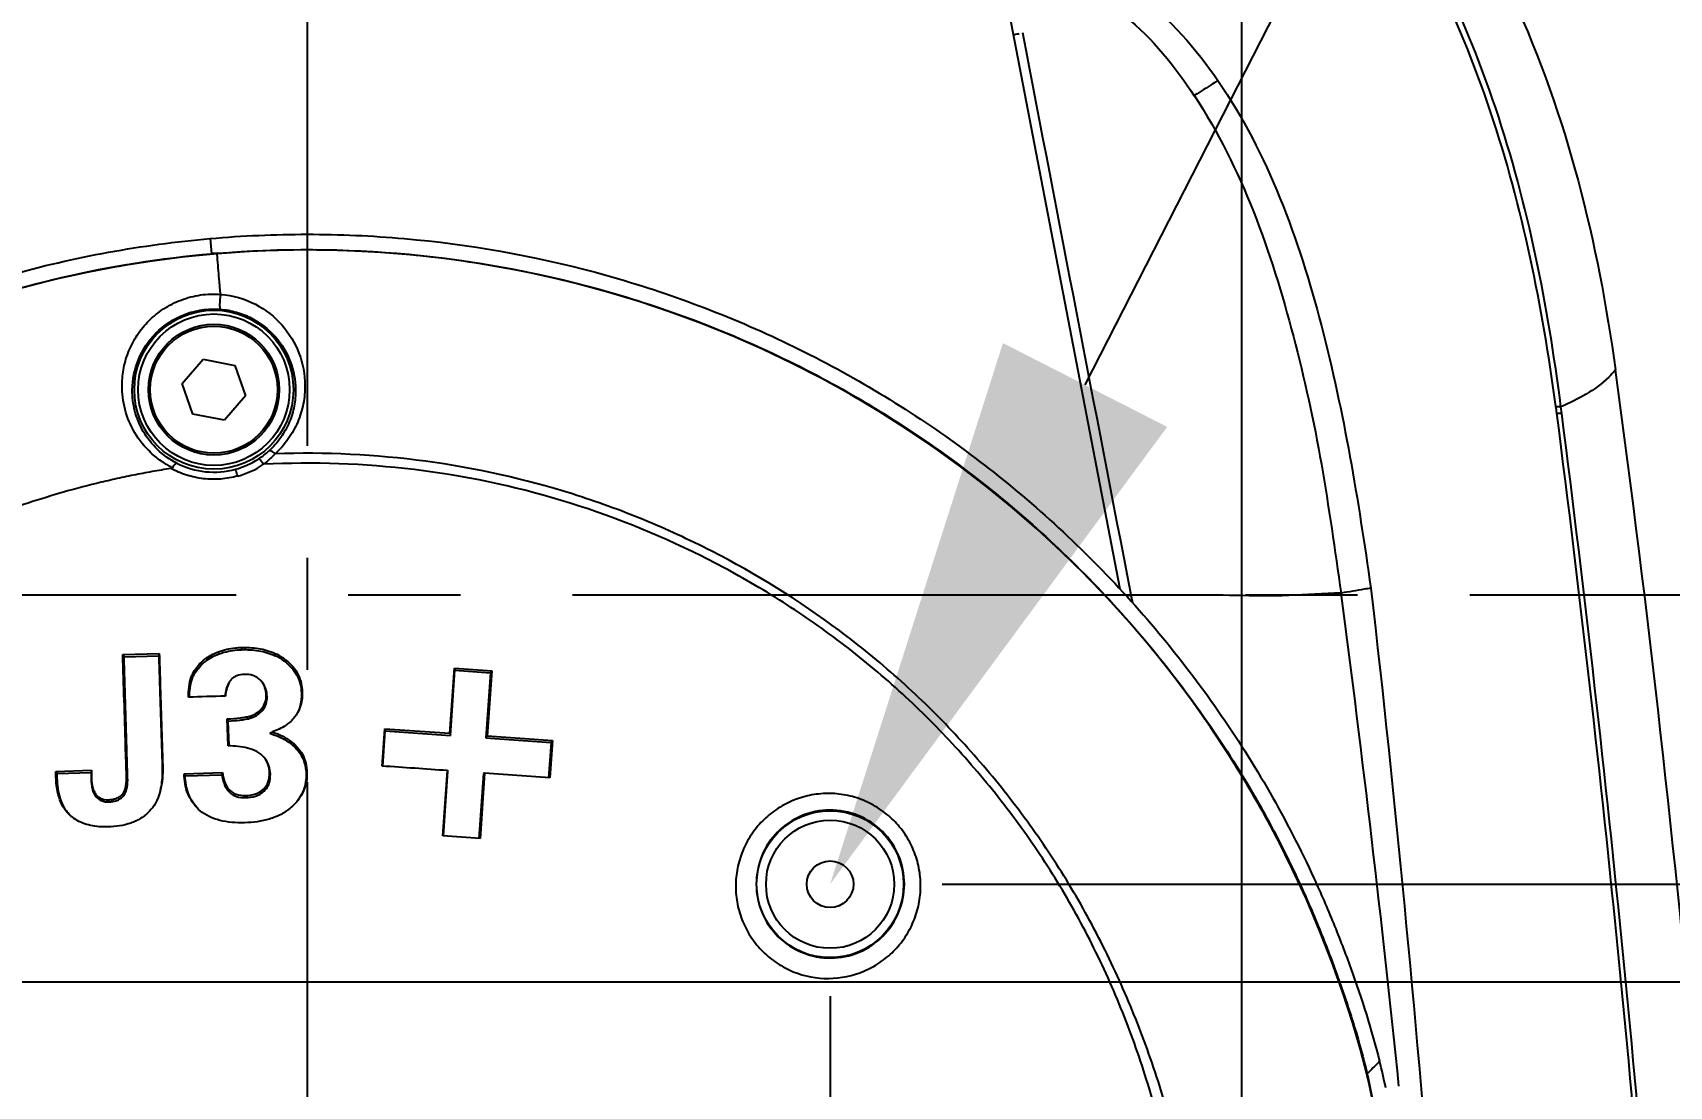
# Model space of a CAD drawing. Header units: millimetres. Extents: x 4086 to 8300, y 123 to 1549.
# Drawn here: x 6976.59 to 6998.48, y 833.67 to 847.76 of the extents above; entities that cross this region are included whole.
import ezdxf
from ezdxf import colors
from ezdxf.entities.mleader import LeaderData, LeaderLine
from ezdxf.math import Vec2, Vec3

# ---------------------------------------------------------------- set-up
doc = ezdxf.new("R2010")
doc.units = ezdxf.units.MM
doc.linetypes.add('CENTER', pattern=[0.6, 0.375, -0.075, 0.075, -0.075])
for name, color, linetype in [('中心线', 7, 'Continuous'), ('外形图', 7, 'Continuous'), ('多重引线', 7, 'Continuous'), ('尺寸标注', 7, 'Continuous')]:
    doc.layers.add(name, color=color, linetype=linetype)
doc.styles.add('思源黑', font='SourceHanSansCN-Normal.ttf')
doc.dimstyles.new('尺寸标注_1_4比例', dxfattribs={"dimtxt": 7, "dimasz": 6, "dimexe": 2, "dimexo": 1.5, "dimgap": 1, "dimtad": 1, "dimdec": 1, "dimlfac": 4, "dimdsep": 46, "dimtxsty": '思源黑', "dimcen": 0.09, "dimadec": 0, "dimazin": 0, "dimtp": 0.01, "dimtm": 0.01, "dimtfac": 1, "dimtdec": 1, "dimtofl": 0, "dimtmove": 0, "dimatfit": 3, "dimfxl": 1, "dimtolj": 1, "dimarcsym": 0})

# ---------------------------------------------------------------- blocks, each defined once
blk = doc.blocks.new('*D962')
at = {"layer": 'Defpoints', "color": 0}
for p in [(6980.264, 879.243), (6980.264, 858.753), (6992.764, 689.237)]:
    blk.add_point(p, dxfattribs=at)
at = {"layer": '尺寸标注', "color": 0, "lineweight": -2}
for p, q in [((6980.264, 860.253), (6980.264, 881.243)), ((6992.764, 690.737), (6992.764, 881.243)), ((6974.264, 879.243), (6968.264, 879.243)), ((6998.764, 879.243), (7004.764, 879.243))]:
    blk.add_line(p, q, dxfattribs=at)
at = {"layer": '尺寸标注', "color": 0}
for points in [[(6974.264, 878.243), (6974.264, 880.243), (6980.264, 879.243)], [(6998.764, 880.243), (6998.764, 878.243), (6992.764, 879.243)]]:
    blk.add_solid(points, dxfattribs=at)
at = {"layer": '尺寸标注', "color": 0, "insert": (6986.59, 883.867), "char_height": 7, "attachment_point": 5, "style": '思源黑'}
blk.add_mtext('\\A1;50', dxfattribs=at)
blk = doc.blocks.new('*D968')
at = {"layer": 'Defpoints', "color": 0}
for p in [(6987.256, 836.37), (6972.313, 835.062), (6987.256, 804.21)]:
    blk.add_point(p, dxfattribs=at)
at = {"layer": '尺寸标注', "color": 0, "lineweight": -2}
for p, q in [((6987.256, 834.87), (6987.256, 802.21)), ((6972.313, 833.562), (6972.313, 802.21)), ((6972.313, 804.21), (6944.529, 804.21)), ((6978.313, 804.21), (6981.256, 804.21))]:
    blk.add_line(p, q, dxfattribs=at)
at = {"layer": '尺寸标注', "color": 0}
for points in [[(6978.313, 805.21), (6978.313, 803.21), (6972.313, 804.21)], [(6981.256, 803.21), (6981.256, 805.21), (6987.256, 804.21)]]:
    blk.add_solid(points, dxfattribs=at)
at = {"layer": '尺寸标注', "color": 0, "insert": (6954.341, 808.834), "char_height": 7, "attachment_point": 5, "style": '思源黑'}
blk.add_mtext('\\A1;59.8', dxfattribs=at)
blk = doc.blocks.new('*D969')
at = {"layer": 'Defpoints', "color": 0}
for p in [(6987.256, 836.37), (6980.264, 830.237), (6987.256, 815.92)]:
    blk.add_point(p, dxfattribs=at)
at = {"layer": '尺寸标注', "color": 0, "lineweight": -2}
for p, q in [((6987.256, 834.87), (6987.256, 813.92)), ((6980.264, 828.737), (6980.264, 813.92)), ((6974.264, 815.92), (6948.997, 815.92)), ((6993.256, 815.92), (6999.256, 815.92))]:
    blk.add_line(p, q, dxfattribs=at)
at = {"layer": '尺寸标注', "color": 0}
for points in [[(6974.264, 814.92), (6974.264, 816.92), (6980.264, 815.92)], [(6993.256, 816.92), (6993.256, 814.92), (6987.256, 815.92)]]:
    blk.add_solid(points, dxfattribs=at)
at = {"layer": '尺寸标注', "color": 0, "insert": (6954.836, 820.544), "char_height": 7, "attachment_point": 5, "style": '思源黑'}
blk.add_mtext('\\A1;28', dxfattribs=at)
blk = doc.blocks.new('*D970')
at = {"layer": 'Defpoints', "color": 0}
for p in [(6987.256, 836.37), (7030.851, 836.37), (6980.264, 830.237)]:
    blk.add_point(p, dxfattribs=at)
at = {"layer": '尺寸标注', "color": 0, "lineweight": -2}
for p, q in [((7030.851, 842.37), (7030.851, 848.37)), ((6988.756, 836.37), (7032.851, 836.37)), ((6981.764, 830.237), (7032.851, 830.237)), ((7030.851, 824.237), (7030.851, 797.274))]:
    blk.add_line(p, q, dxfattribs=at)
at = {"layer": '尺寸标注', "color": 0}
for points in [[(7029.851, 842.37), (7031.851, 842.37), (7030.851, 836.37)], [(7031.851, 824.237), (7029.851, 824.237), (7030.851, 830.237)]]:
    blk.add_solid(points, dxfattribs=at)
at = {"layer": '尺寸标注', "color": 0, "insert": (7026.227, 806.991), "char_height": 7, "attachment_point": 5, "rotation": 90, "style": '思源黑'}
blk.add_mtext('\\A1;24.5', dxfattribs=at)
blk = doc.blocks.new('*D973')
at = {"layer": 'Defpoints', "color": 0}
for p in [(6978.764, 855.112), (7014.387, 632.737), (7073.522, 632.737)]:
    blk.add_point(p, dxfattribs=at)
at = {"layer": '尺寸标注', "color": 0, "lineweight": -2}
for p, q in [((6980.264, 855.112), (7075.522, 855.112)), ((7073.522, 849.112), (7073.522, 638.737)), ((7015.887, 632.737), (7075.522, 632.737))]:
    blk.add_line(p, q, dxfattribs=at)
at = {"layer": '尺寸标注', "color": 0}
for points in [[(7074.522, 849.112), (7072.522, 849.112), (7073.522, 855.112)], [(7072.522, 638.737), (7074.522, 638.737), (7073.522, 632.737)]]:
    blk.add_solid(points, dxfattribs=at)
at = {"layer": '尺寸标注', "color": 0, "insert": (7068.898, 743.924), "char_height": 7, "attachment_point": 5, "rotation": 90, "style": '思源黑'}
blk.add_mtext('\\A1;889.5', dxfattribs=at)
blk = doc.blocks.new('*D991')
at = {"layer": 'Defpoints', "color": 0}
for p in [(6972.313, 835.062), (6980.264, 830.237), (7012.906, 830.237)]:
    blk.add_point(p, dxfattribs=at)
at = {"layer": '尺寸标注', "color": 0, "lineweight": -2}
for p, q in [((7012.906, 841.062), (7012.906, 847.062)), ((6973.813, 835.062), (7014.906, 835.062)), ((6981.764, 830.237), (7014.906, 830.237)), ((7012.906, 824.237), (7012.906, 799.301))]:
    blk.add_line(p, q, dxfattribs=at)
at = {"layer": '尺寸标注', "color": 0}
for points in [[(7011.906, 841.062), (7013.906, 841.062), (7012.906, 835.062)], [(7013.906, 824.237), (7011.906, 824.237), (7012.906, 830.237)]]:
    blk.add_solid(points, dxfattribs=at)
at = {"layer": '尺寸标注', "color": 0, "insert": (7008.277, 808.769), "char_height": 7, "attachment_point": 5, "rotation": 90, "style": '思源黑'}
blk.add_mtext('\\A1;19.3', dxfattribs=at)

msp = doc.modelspace()

# ---------------------------------------------------------------- linework, layer by layer
at = {"layer": '中心线', "linetype": 'CENTER', "ltscale": 20}
for p, q in [((6980.264, 830.2368), (6980.264, 858.7535)), ((7003.311, 840.2368), (6847.114, 840.2368))]:
    msp.add_line(p, q, dxfattribs=at)
at = {"layer": '外形图'}
for p, q in [((6988.5176, 853.9206), (6991.1288, 840.3228)), ((6978.9654, 845.0093), (6978.9833, 844.8057)), ((6979.0575, 844.8066), (6979.0575, 844.8067)), ((6978.5917, 843.0675), (6978.8727, 843.393)), ((6978.8727, 843.393), (6979.2951, 843.3123)), ((6979.2951, 843.3123), (6979.4364, 842.9062)), ((6978.733, 842.6614), (6978.5917, 843.0675)), ((6979.4364, 842.9062), (6979.1554, 842.5807)), ((6997.0414, 842.6697), (6997.0302, 842.7574)), ((6979.1554, 842.5807), (6978.733, 842.6614)), ((6991.2836, 840.2376), (6991.2788, 840.2627)), ((6991.3039, 840.1322), (6991.2836, 840.2376)), ((6977.7952, 839.4419), (6978.2839, 839.4569)), ((6977.7961, 839.442), (6977.812, 839.4124)), ((6977.8111, 839.4124), (6978.2769, 839.4267)), ((6978.2839, 839.4569), (6978.277, 839.4268)), ((6979.0719, 839.4789), (6979.0778, 839.4498)), ((6979.3818, 839.5377), (6979.3836, 839.5079)), ((6978.8395, 839.3329), (6978.8498, 839.3065)), ((6979.9599, 839.3825), (6979.9536, 839.355)), ((6982.1718, 838.3888), (6982.2328, 839.2617)), ((6982.1774, 838.3595), (6982.2387, 839.232)), ((6982.2328, 839.2617), (6982.7316, 839.2268)), ((6982.2328, 839.2617), (6982.2387, 839.232)), ((6982.2387, 839.232), (6982.7148, 839.1988)), ((6982.7148, 839.1988), (6982.6535, 838.3264)), ((6982.7316, 839.2268), (6982.6706, 838.3539)), ((6982.7316, 839.2268), (6982.7148, 839.1988)), ((6978.71, 839.138), (6978.723, 839.1156)), ((6979.1612, 838.8878), (6979.1611, 838.8867)), ((6979.7134, 838.8973), (6979.725, 838.8791)), ((6980.1964, 838.9435), (6980.1852, 838.9246)), ((6979.2044, 838.2202), (6979.1933, 838.582)), ((6979.1933, 838.582), (6979.2062, 838.5534)), ((6979.2165, 838.22), (6979.2062, 838.5534)), ((6979.5089, 838.6239), (6979.5135, 838.5953)), ((6979.6576, 838.7248), (6979.6669, 838.6996)), ((6980.0218, 838.5332), (6980.0222, 838.5313)), ((6981.264, 837.9511), (6981.299, 838.4499)), ((6981.2734, 837.9501), (6981.3063, 838.4203)), ((6981.2989, 838.4499), (6982.1718, 838.3888)), ((6981.299, 838.4499), (6981.3063, 838.4203)), ((6981.3063, 838.4203), (6982.1774, 838.3595)), ((6982.1718, 838.3888), (6982.1774, 838.3595)), ((6982.6706, 838.3539), (6982.6535, 838.3264)), ((6982.6535, 838.3264), (6983.5247, 838.2658)), ((6982.6706, 838.3539), (6983.5434, 838.2929)), ((6983.5247, 838.2658), (6983.4916, 837.7953)), ((6983.5434, 838.2929), (6983.5085, 837.7941)), ((6983.5434, 838.2929), (6983.5247, 838.2658)), ((6976.8995, 837.8797), (6977.3772, 837.8944)), ((6977.3772, 837.8944), (6977.3719, 837.8656)), ((6977.3772, 837.8944), (6977.3765, 837.8144)), ((6978.3297, 837.955), (6978.3224, 837.9368)), ((6982.0759, 837.0172), (6982.1369, 837.89)), ((6982.0832, 837.0166), (6982.144, 837.8827)), ((6982.1369, 837.8901), (6982.144, 837.8827)), ((6976.9017, 837.8093), (6976.8995, 837.8797)), ((6976.8995, 837.8797), (6976.9175, 837.8517)), ((6976.9017, 837.8093), (6976.9193, 837.7922)), ((6976.9175, 837.8517), (6977.3719, 837.8656)), ((6976.9193, 837.7922), (6976.9175, 837.8517)), ((6977.3719, 837.8656), (6977.3713, 837.7969)), ((6977.3765, 837.8144), (6977.3713, 837.7969)), ((6977.845, 837.8116), (6977.8606, 837.7943)), ((6978.6155, 837.8478), (6979.1291, 837.8636)), ((6978.6298, 837.8196), (6979.1214, 837.8347)), ((6979.7578, 837.861), (6979.7692, 837.8435)), ((6980.2593, 837.867), (6980.2477, 837.8489)), ((6982.62, 837.8496), (6982.5591, 836.9834)), ((6982.6357, 837.8552), (6982.5746, 836.9823)), ((6982.6357, 837.8552), (6982.62, 837.8496)), ((6983.5085, 837.7941), (6982.6357, 837.8552)), ((6977.5978, 837.4999), (6977.6034, 837.4718)), ((6977.7925, 837.5768), (6977.8059, 837.5527)), ((6979.4364, 837.5564), (6979.4379, 837.5281)), ((6979.6768, 837.6406), (6979.685, 837.6152)), ((6977.1013, 837.2824), (6977.1147, 837.2738)), ((6978.8313, 837.3528), (6978.8102, 837.3714)), ((6982.5746, 836.9823), (6982.0759, 837.0171))]:
    msp.add_line(p, q, dxfattribs=at)
for points in [[(6979.0575, 844.8067), (6978.6258, 844.7645), (6978.188, 844.7084), (6977.7511, 844.6388), (6977.3157, 844.5559), (6976.8827, 844.4598), (6976.4527, 844.3506)], [(6994.4346, 833.8331), (6994.3506, 834.1571), (6994.243, 834.5246), (6994.1142, 834.9192), (6993.9668, 835.3313), (6993.8033, 835.7514), (6993.6258, 836.1696), (6993.438, 836.5766), (6993.2422, 836.9687), (6993.0369, 837.3506), (6992.8195, 837.7275), (6992.5886, 838.1013), (6992.3452, 838.47), (6992.0904, 838.8316), (6991.8251, 839.1851), (6991.5494, 839.5304), (6991.2634, 839.8672), (6990.9674, 840.1953), (6990.6619, 840.514), (6990.3475, 840.8229), (6990.0244, 841.1216), (6989.6928, 841.4102), (6989.3529, 841.6884), (6989.0047, 841.9563), (6988.6484, 842.2136), (6988.284, 842.4603), (6987.9117, 842.6962), (6987.5318, 842.9213), (6987.1445, 843.1352), (6986.7503, 843.3378), (6986.3501, 843.5284), (6985.9447, 843.7067), (6985.5346, 843.8726), (6985.1206, 844.0257), (6984.7037, 844.1657), (6984.2839, 844.2928), (6983.8605, 844.4071), (6983.4332, 844.5087), (6983.0026, 844.5975), (6982.5688, 844.6734), (6982.1323, 844.7363), (6981.6937, 844.7862), (6981.2537, 844.8228), (6980.8132, 844.8461), (6980.3726, 844.856), (6979.9321, 844.8527), (6979.4918, 844.8361), (6979.0575, 844.8067)], [(6994.5112, 833.4801), (6994.4879, 833.5965), (6994.4615, 833.7181), (6994.4346, 833.8331)]]:
    msp.add_lwpolyline(points, dxfattribs=at)
for centre, radius in [((6979.014, 842.9868), 1.0634), ((6979.014, 842.9868), 1.0134), ((6979.014, 842.9868), 0.875), ((6979.014, 842.9868), 0.85), ((6987.2561, 836.3696), 0.9825), ((6987.2561, 836.3696), 0.8575), ((6987.2561, 836.3696), 0.3125)]:
    msp.add_circle(centre, radius, dxfattribs=at)
for centre, radius, start, end in [((7007.8176, 822.5753), 28.9645, 122.05963, 122.80016), ((6980.263, 830.2563), 14.6001, 94.73633, 106.64116), ((6980.2637, 830.2202), 14.6416, 94.72724, 95.01691), ((6789.329, 814.8468), 210.3575, 2.435308, 7.760472), ((6965.5819, 838.6135), 31.6547, 7.3673, 7.53081), ((6750.3884, 810.9408), 248.6204, 3.947142, 7.332745), ((6748.9366, 810.8618), 250.1354, 3.944738, 7.305672), ((6979.0148, 842.9805), 1.0965, 285.19374, 303.082), ((6979.0256, 842.9646), 1.0772, 303.06721, 312.31312), ((6979.0146, 842.9809), 1.0969, 243.04212, 285.19829), ((6979.0125, 842.9983), 1.2104, 285.32775, 303.45137), ((6991.9326, 836.7598), 3.537, 100.56962, 101.61365), ((6761.5552, 809.7128), 234.5351, 5.861869, 7.484615), ((6979.5235, 838.786), 0.7392, 53.80924, 65.36402), ((6979.5254, 838.7708), 0.7243, 53.75869, 64.71153), ((6979.4646, 838.9314), 0.2416, 37.879, 46.31866), ((6979.2481, 839.366), 1.1038, 297.77182, 299.75371), ((6987.1509, 842.1537), 9.5601, 206.76964, 206.95926), ((6986.2497, 835.942), 7.3753, 164.89784, 165.13023), ((6977.4732, 837.7298), 0.5818, 230.26208, 237.6357), ((6977.4797, 837.7124), 0.5706, 230.23672, 236.15392), ((6983.9119, 831.2782), 10.8283, 13.64711, 15.49145), ((6986.39, 831.8953), 8.4805, 11.92177, 14.36904), ((6987.1569, 832.0689), 7.4883, 10.86195, 13.6259), ((6987.3148, 832.1105), 7.3304, 10.78934, 13.60003)]:
    msp.add_arc(centre, radius, start, end, dxfattribs=at)
for points, knots in [([(6993.8764, 851.7933), (6994.9401, 850.7978), (6996.7624, 848.0825), (6997.528, 844.9533), (6997.7599, 843.2518)], [0, 0, 0, 0, 0.4589975, 1, 1, 1, 1]), ([(6997.0302, 842.7574), (6996.8573, 844.1099), (6996.33, 846.7986), (6995.118, 849.2938), (6994.3245, 850.3981)], [0, 0, 0, 0, 0.5006842, 1, 1, 1, 1]), ([(6996.9634, 842.7622), (6996.7841, 844.0969), (6996.2535, 846.7478), (6995.0695, 849.2174), (6994.2877, 850.3087)], [0, 0, 0, 0, 0.5007847, 1, 1, 1, 1]), ([(6989.9582, 848.8777), (6990.4673, 848.7902), (6991.4552, 848.3476), (6992.1503, 847.5513), (6992.4432, 847.1227)], [0, 0, 0, 0, 0.4987823, 1, 1, 1, 1]), ([(6989.9463, 848.6081), (6990.4027, 848.5074), (6991.2721, 848.0548), (6991.869, 847.3128), (6992.1267, 846.9199)], [0, 0, 0, 0, 0.4986881, 1, 1, 1, 1]), ([(6989.7061, 847.7314), (6989.7051, 847.7369), (6989.7464, 847.7439), (6989.7644, 847.7483), (6989.7866, 847.7505)], [0, 0, 0, 0, 0.1997888, 1, 1, 1, 1]), ([(6992.4432, 847.1227), (6993.1123, 846.1427), (6993.9394, 843.8501), (6994.3201, 841.5103), (6994.4874, 840.331)], [0, 0, 0, 0, 0.4990641, 1, 1, 1, 1]), ([(6992.128, 846.9206), (6992.7644, 845.9496), (6993.3532, 844.2648), (6993.8492, 841.9967), (6994.0052, 840.8399), (6994.0908, 840.2633)], [0, 0, 0, 0, 0.499012, 0.7494695, 1, 1, 1, 1]), ([(6965.4416, 830.2367), (6965.4422, 830.6946), (6965.4866, 831.6108), (6965.6755, 832.9733), (6965.9901, 834.3128), (6966.5735, 836.0503), (6967.6021, 838.1096), (6969.2693, 840.3093), (6971.314, 842.1632), (6973.2745, 843.3695), (6974.9538, 844.104), (6976.2599, 844.5363), (6977.6001, 844.8463), (6978.5093, 844.9692), (6978.9654, 845.0093)], [0, 0, 0, 0, 0.0625336, 0.1250669, 0.1876001, 0.2501337, 0.3750665, 0.4999992, 0.6249318, 0.749865, 0.8123986, 0.8749325, 0.9374664, 1, 1, 1, 1]), ([(6978.9654, 845.0093), (6979.3967, 845.0473), (6980.2631, 845.0853), (6981.9941, 845.009), (6984.136, 844.6304), (6986.5859, 843.7365), (6988.4667, 842.6436), (6989.8376, 841.5839), (6990.7933, 840.7019), (6991.6686, 839.7402), (6992.4577, 838.7065), (6993.1531, 837.6076), (6993.6479, 836.6433), (6993.9919, 835.8483), (6994.303, 835.0401), (6994.4979, 834.4193), (6994.6052, 833.9999)], [0, 0, 0, 0, 0.0625229, 0.1250458, 0.2499731, 0.3748978, 0.4998218, 0.5623433, 0.6248644, 0.6873875, 0.7499097, 0.8124299, 0.8749497, 0.9062165, 0.937485, 1, 1, 1, 1]), ([(6970.7247, 786.9907), (6970.7204, 787.3362), (6970.7078, 788.027), (6970.6804, 789.0628), (6970.6508, 790.0981), (6970.614, 791.4777), (6970.5757, 793.2009), (6970.5299, 795.2672), (6970.474, 797.3308), (6970.3998, 799.3914), (6970.2981, 801.4481), (6970.1589, 803.4997), (6969.9753, 805.5449), (6969.746, 807.5823), (6969.4755, 809.6117), (6969.1713, 811.6331), (6968.8415, 813.6473), (6968.4928, 815.6553), (6968.1284, 817.6575), (6967.8092, 819.3214), (6967.5401, 820.6485), (6967.3302, 821.6412), (6967.1116, 822.6316), (6966.8833, 823.6192), (6966.6416, 824.603), (6966.3866, 825.5829), (6966.1315, 826.5626), (6965.9017, 827.5485), (6965.7301, 828.5461), (6965.6409, 829.5546), (6965.6315, 830.5677), (6965.6913, 831.5806), (6965.8187, 832.5887), (6966.0814, 833.9191), (6966.5847, 835.5433), (6967.4525, 837.3881), (6968.5668, 839.0945), (6969.9077, 840.6293), (6971.4486, 841.9644), (6973.1602, 843.0744), (6975.0109, 843.9358), (6976.9629, 844.5326), (6978.308, 844.7464), (6978.9833, 844.8057)], [0, 0, 0, 0, 0.0158615, 0.0317179, 0.0475682, 0.0634108, 0.0950714, 0.126698, 0.1582894, 0.1898431, 0.2213544, 0.2528194, 0.2842375, 0.3156106, 0.3469383, 0.3782186, 0.4094505, 0.4406351, 0.4717761, 0.5028771, 0.5184124, 0.5339386, 0.5494581, 0.5649709, 0.5804716, 0.5959619, 0.6114553, 0.6269485, 0.64242, 0.6578837, 0.6733732, 0.6888912, 0.7044288, 0.7199836, 0.7511061, 0.7822114, 0.8132816, 0.8443653, 0.875471, 0.9065788, 0.9377154, 0.9688772, 1, 1, 1, 1]), ([(6979.0571, 844.8119), (6979.9089, 844.8824), (6981.6318, 844.8729), (6984.1729, 844.4079), (6986.5949, 843.5068), (6988.4479, 842.4117), (6989.7924, 841.3539), (6990.7277, 840.476), (6991.5848, 839.5203), (6992.3577, 838.4943), (6992.9245, 837.5857), (6993.3257, 836.8305), (6993.6001, 836.2514), (6993.849, 835.6611), (6994.0748, 835.0616), (6994.2764, 834.4535), (6994.3895, 834.0416), (6994.4397, 833.8342)], [0, 0, 0, 0, 0.1249035, 0.25023, 0.3756315, 0.5005804, 0.5629601, 0.625339, 0.687789, 0.7503114, 0.812816, 0.844036, 0.8752308, 0.9064199, 0.9376211, 0.9688207, 1, 1, 1, 1]), ([(6985.5053, 843.8837), (6984.9939, 844.0804), (6983.9481, 844.4166), (6982.3344, 844.7396), (6980.6967, 844.8806), (6979.6017, 844.8516), (6979.0575, 844.8066)], [0, 0, 0, 0, 0.2503479, 0.5007011, 0.7504774, 1, 1, 1, 1]), ([(6979.1052, 844.2618), (6979.1012, 844.2901), (6979.0961, 844.3324), (6979.0921, 844.3885), (6979.0856, 844.4654), (6979.0764, 844.5781), (6979.066, 844.7037), (6979.0597, 844.78), (6979.0575, 844.8066)], [0, 0, 0, 0, 0.1566921, 0.2333954, 0.3084805, 0.5802583, 0.853693, 1, 1, 1, 1]), ([(6977.7858, 843.0491), (6977.7865, 843.1271), (6977.8027, 843.2837), (6977.8714, 843.5109), (6977.9841, 843.7241), (6978.1405, 843.9159), (6978.339, 844.0768), (6978.5741, 844.196), (6978.8343, 844.264), (6979.0155, 844.2693), (6979.1051, 844.2622)], [0, 0, 0, 0, 0.1165626, 0.2336649, 0.3526377, 0.4747516, 0.6010761, 0.7317931, 0.8655921, 1, 1, 1, 1]), ([(6979.1025, 844.2622), (6979.099, 844.2414), (6979.0954, 844.2092), (6979.0923, 844.1661), (6979.0911, 844.1345), (6979.091, 844.1069), (6979.0922, 844.0853), (6979.0941, 844.0715), (6979.0964, 844.0649), (6979.098, 844.063), (6979.0988, 844.0628)], [0, 0, 0, 0, 0.31384, 0.4828029, 0.6433719, 0.7838211, 0.8940333, 0.9665345, 0.9876525, 1, 1, 1, 1]), ([(6979.1052, 844.2618), (6979.2659, 844.2491), (6979.5764, 844.1607), (6979.9446, 843.8707), (6980.1764, 843.4841), (6980.231, 843.1919), (6980.2324, 843.0473)], [0, 0, 0, 0, 0.2673794, 0.5188898, 0.7601093, 1, 1, 1, 1]), ([(6977.9229, 842.9868), (6977.9244, 843.1233), (6977.9808, 843.4033), (6978.1815, 843.7054), (6978.4109, 843.8934), (6978.6206, 844.0016), (6978.8546, 844.0633), (6979.0179, 844.069), (6979.0988, 844.0628)], [0, 0, 0, 0, 0.2300844, 0.4686072, 0.595222, 0.7272193, 0.8631955, 1, 1, 1, 1]), ([(6979.0988, 844.0628), (6979.173, 844.0571), (6979.318, 844.031), (6979.5806, 843.9264), (6979.8515, 843.7144), (6980.0573, 843.3725), (6980.1062, 843.1145), (6980.1075, 842.9868)], [0, 0, 0, 0, 0.1383479, 0.2719329, 0.5232255, 0.7624038, 1, 1, 1, 1]), ([(6994.3468, 834.1704), (6994.2712, 834.4434), (6994.0996, 834.9839), (6993.8001, 835.7797), (6993.4563, 836.5576), (6993.0667, 837.3136), (6992.6334, 838.0458), (6991.9997, 838.9868), (6991.1067, 840.0921), (6989.8888, 841.2856), (6988.091, 842.6764), (6986.565, 843.4762), (6985.5053, 843.8837)], [0, 0, 0, 0, 0.0624428, 0.1249054, 0.1873501, 0.2497976, 0.3122651, 0.3747639, 0.4997684, 0.6247217, 0.749727, 1, 1, 1, 1]), ([(6997.7599, 843.2518), (6997.7321, 843.2177), (6997.5302, 843.0013), (6997.2613, 842.8557), (6997.0302, 842.7574)], [0, 0, 0, 0, 0.1491579, 1, 1, 1, 1]), ([(6978.4668, 841.9364), (6978.4532, 841.9432), (6978.4267, 841.9579), (6978.3874, 841.9805), (6978.3487, 842.0039), (6978.2744, 842.0538), (6978.1262, 842.1732), (6977.9442, 842.4007), (6977.8128, 842.7159), (6977.7849, 842.9393), (6977.7858, 843.0491)], [0, 0, 0, 0, 0.0331804, 0.066265, 0.0992356, 0.1320594, 0.2618373, 0.5143854, 0.7597685, 1, 1, 1, 1]), ([(6978.5173, 842.0032), (6978.4231, 842.0514), (6978.251, 842.1739), (6978.0596, 842.4178), (6977.9456, 842.6951), (6977.9218, 842.8908), (6977.9229, 842.9868)], [0, 0, 0, 0, 0.2633425, 0.5164883, 0.7612287, 1, 1, 1, 1]), ([(6980.1075, 842.9868), (6980.1083, 842.9132), (6980.0947, 842.7636), (6980.0282, 842.5455), (6979.9147, 842.3407), (6979.8097, 842.2217), (6979.7507, 842.168)], [0, 0, 0, 0, 0.2405726, 0.4866554, 0.7394644, 1, 1, 1, 1]), ([(6980.2324, 843.0473), (6980.2332, 842.9642), (6980.2178, 842.7957), (6980.1429, 842.5505), (6980.0156, 842.3213), (6979.8982, 842.1886), (6979.8324, 842.1289)], [0, 0, 0, 0, 0.2420816, 0.488825, 0.7412114, 1, 1, 1, 1]), ([(6996.9634, 842.7622), (6996.9776, 842.7622), (6996.9998, 842.7617), (6997.0225, 842.76), (6997.0302, 842.7574)], [0, 0, 0, 0, 0.6349671, 1, 1, 1, 1]), ([(6996.9755, 842.6726), (6996.9895, 842.6729), (6997.0114, 842.6729), (6997.0337, 842.6719), (6997.0414, 842.6697)], [0, 0, 0, 0, 0.636231, 1, 1, 1, 1]), ([(6979.6797, 841.9884), (6979.6724, 841.9989), (6979.6587, 842.0178), (6979.6397, 842.0413), (6979.6259, 842.0555), (6979.6178, 842.0614), (6979.6143, 842.0623), (6979.6133, 842.0618)], [0, 0, 0, 0, 0.3831363, 0.6957469, 0.905397, 0.9660399, 1, 1, 1, 1]), ([(6979.8324, 842.1289), (6979.8209, 842.1163), (6979.773, 842.0664), (6979.721, 842.0203), (6979.6797, 841.9884)], [0, 0, 0, 0, 0.2457217, 1, 1, 1, 1]), ([(6979.8324, 842.1289), (6979.824, 842.1364), (6979.8081, 842.1495), (6979.7848, 842.1639), (6979.7662, 842.1716), (6979.754, 842.1706), (6979.7507, 842.168)], [0, 0, 0, 0, 0.3590795, 0.6534919, 0.865036, 1, 1, 1, 1]), ([(6991.7993, 833.194), (6991.7584, 833.357), (6991.6653, 833.68), (6991.4479, 834.3159), (6991.1974, 834.9402), (6990.9078, 835.5467), (6990.594, 836.141), (6990.1553, 836.8585), (6989.557, 837.6708), (6988.8949, 838.432), (6988.1716, 839.1356), (6987.1307, 839.9864), (6985.9829, 840.6985), (6984.7619, 841.2607), (6983.4981, 841.7196), (6981.8513, 842.085), (6980.5032, 842.1525), (6979.8324, 842.1289)], [0, 0, 0, 0, 0.0312641, 0.0625297, 0.1250502, 0.156316, 0.1875821, 0.2501007, 0.3126208, 0.3751417, 0.4376613, 0.5001801, 0.6251081, 0.6876285, 0.7501481, 0.8750728, 1, 1, 1, 1]), ([(6978.4395, 841.9321), (6978.3558, 841.9195), (6978.1889, 841.8911), (6977.9396, 841.8437), (6977.6912, 841.7913), (6977.3616, 841.714), (6976.9529, 841.6044), (6976.3071, 841.4013), (6975.5172, 841.0952), (6974.6046, 840.6481), (6973.733, 840.1253), (6972.9097, 839.5293), (6972.1406, 838.865), (6971.4304, 838.1379), (6970.7852, 837.3527), (6970.2103, 836.5145), (6969.7096, 835.63), (6969.2879, 834.7053), (6968.9474, 833.7477), (6968.6878, 832.7651), (6968.5122, 831.7641), (6968.4535, 831.0889), (6968.4385, 830.7509)], [0, 0, 0, 0, 0.0156287, 0.031258, 0.0468865, 0.0625155, 0.0937715, 0.1250274, 0.1875246, 0.2500228, 0.3125212, 0.3750192, 0.4375177, 0.5000161, 0.5625141, 0.625012, 0.6875099, 0.7500075, 0.8125063, 0.8750051, 0.9375025, 1, 1, 1, 1]), ([(6979.3324, 841.8309), (6979.2583, 841.8106), (6979.1058, 841.7841), (6978.8743, 841.7885), (6978.6857, 841.8286), (6978.5419, 841.8811), (6978.4732, 841.9145), (6978.4395, 841.9321)], [0, 0, 0, 0, 0.2507004, 0.5013207, 0.7512198, 0.8758288, 1, 1, 1, 1]), ([(6978.5173, 842.0032), (6978.5138, 842.0046), (6978.5019, 841.9987), (6978.4876, 841.9833), (6978.4685, 841.958), (6978.456, 841.938), (6978.4495, 841.9269)], [0, 0, 0, 0, 0.1095792, 0.3206272, 0.6303799, 1, 1, 1, 1]), ([(6979.3324, 841.8309), (6979.329, 841.8431), (6979.324, 841.8605), (6979.3173, 841.8823), (6979.313, 841.8958), (6979.3093, 841.9065), (6979.3063, 841.9149), (6979.3041, 841.9193), (6979.3029, 841.9223), (6979.3022, 841.9224)], [0, 0, 0, 0, 0.3925115, 0.5632189, 0.7105614, 0.8305669, 0.9200398, 0.9767231, 1, 1, 1, 1]), ([(6991.6542, 833.1573), (6991.5754, 833.4836), (6991.4275, 833.9661), (6991.1961, 834.5965), (6991.0026, 835.0617), (6990.7873, 835.5172), (6990.5535, 835.9635), (6990.3008, 836.3994), (6989.9379, 836.9647), (6989.4371, 837.6396), (6988.7719, 838.3973), (6988.0449, 839.0961), (6987.2587, 839.7277), (6986.42, 840.2877), (6985.2435, 840.9363), (6983.6775, 841.562), (6981.6981, 841.9738), (6980.3497, 842.0221), (6979.6797, 841.9884)], [0, 0, 0, 0, 0.062514, 0.0937811, 0.1250473, 0.1563139, 0.1875806, 0.2188472, 0.2501136, 0.3126324, 0.3751525, 0.437671, 0.5001888, 0.5627074, 0.6252273, 0.750154, 0.8750762, 1, 1, 1, 1]), ([(6994.488, 840.3315), (6994.4582, 840.3263), (6994.3257, 840.3065), (6994.1947, 840.2773), (6994.0917, 840.2662)], [0, 0, 0, 0, 0.2263866, 1, 1, 1, 1]), ([(6994.4881, 840.3314), (6994.8168, 837.4982), (6995.3463, 831.8198), (6995.7388, 826.1295), (6995.8508, 823.2818)], [0, 0, 0, 0, 0.5002067, 1, 1, 1, 1]), ([(6994.0908, 840.2633), (6993.8567, 840.2626), (6993.3896, 840.2193), (6992.4531, 840.2394), (6991.7515, 840.2409), (6991.2836, 840.2376)], [0, 0, 0, 0, 0.250116, 0.5001449, 1, 1, 1, 1]), ([(6977.845, 837.8116), (6977.8408, 837.9475), (6977.8242, 838.491), (6977.808, 839.0345), (6977.7961, 839.442)], [0, 0, 0, 0, 0.2501582, 1, 1, 1, 1]), ([(6978.277, 839.4268), (6978.2808, 839.3027), (6978.2961, 838.806), (6978.3112, 838.3094), (6978.3224, 837.9368)], [0, 0, 0, 0, 0.2498515, 1, 1, 1, 1]), ([(6978.2839, 839.4569), (6978.2878, 839.3318), (6978.3031, 838.8312), (6978.3184, 838.3306), (6978.3297, 837.955)], [0, 0, 0, 0, 0.2498713, 1, 1, 1, 1]), ([(6978.8395, 839.3329), (6978.8556, 839.3492), (6978.9244, 839.4104), (6979.0073, 839.4546), (6979.0719, 839.4789)], [0, 0, 0, 0, 0.2487647, 1, 1, 1, 1]), ([(6978.8498, 839.3065), (6978.8656, 839.3225), (6978.9332, 839.3826), (6979.0145, 839.4259), (6979.0778, 839.4498)], [0, 0, 0, 0, 0.2502336, 1, 1, 1, 1]), ([(6979.0719, 839.4789), (6979.1457, 839.5066), (6979.2501, 839.53), (6979.3552, 839.5369), (6979.3818, 839.5377)], [0, 0, 0, 0, 0.7476444, 1, 1, 1, 1]), ([(6979.0778, 839.4498), (6979.1022, 839.459), (6979.2012, 839.4912), (6979.3056, 839.5055), (6979.3836, 839.5079)], [0, 0, 0, 0, 0.2503015, 1, 1, 1, 1]), ([(6979.3818, 839.5377), (6979.4584, 839.5401), (6979.6124, 839.5326), (6979.7619, 839.4899), (6979.8316, 839.4579)], [0, 0, 0, 0, 0.4997339, 1, 1, 1, 1]), ([(6979.3836, 839.5079), (6979.4606, 839.5103), (6979.6154, 839.5027), (6979.7653, 839.4586), (6979.8348, 839.4257)], [0, 0, 0, 0, 0.5006657, 1, 1, 1, 1]), ([(6979.8316, 839.4579), (6979.8314, 839.4554), (6979.8307, 839.4505), (6979.8306, 839.4443), (6979.8291, 839.4396), (6979.8291, 839.4353), (6979.8314, 839.4306), (6979.8336, 839.4274), (6979.8348, 839.4257)], [0, 0, 0, 0, 0.2194006, 0.4385917, 0.5448929, 0.6595279, 0.8096724, 1, 1, 1, 1]), ([(6977.8606, 837.7943), (6977.8564, 837.9293), (6977.8399, 838.4686), (6977.8239, 839.008), (6977.812, 839.4124)], [0, 0, 0, 0, 0.2501757, 1, 1, 1, 1]), ([(6978.71, 839.138), (6978.7162, 839.1555), (6978.7479, 839.2275), (6978.7975, 839.2905), (6978.8395, 839.3329)], [0, 0, 0, 0, 0.2380863, 1, 1, 1, 1]), ([(6978.723, 839.1156), (6978.7295, 839.1337), (6978.7607, 839.2041), (6978.8093, 839.2655), (6978.8498, 839.3065)], [0, 0, 0, 0, 0.2500759, 1, 1, 1, 1]), ([(6979.9536, 839.355), (6979.9878, 839.3299), (6980.0518, 839.2737), (6980.1268, 839.1701), (6980.173, 839.051), (6980.1839, 838.9667), (6980.1852, 838.9246)], [0, 0, 0, 0, 0.2509173, 0.5010623, 0.7506129, 1, 1, 1, 1]), ([(6979.9599, 839.3825), (6980, 839.3532), (6980.0705, 839.2897), (6980.1456, 839.1766), (6980.186, 839.0597), (6980.1952, 838.9814), (6980.1964, 838.9435)], [0, 0, 0, 0, 0.2885105, 0.5450369, 0.7800326, 1, 1, 1, 1]), ([(6978.6734, 838.8717), (6978.6733, 838.9183), (6978.6775, 839.0082), (6978.6954, 839.0972), (6978.71, 839.138)], [0, 0, 0, 0, 0.5184971, 1, 1, 1, 1]), ([(6978.6872, 838.872), (6978.6877, 838.9132), (6978.6925, 838.9954), (6978.7091, 839.0769), (6978.723, 839.1156)], [0, 0, 0, 0, 0.5000766, 1, 1, 1, 1]), ([(6979.2118, 839.059), (6979.1968, 839.0332), (6979.1754, 838.9765), (6979.1648, 838.9175), (6979.1612, 838.8878)], [0, 0, 0, 0, 0.4999484, 1, 1, 1, 1]), ([(6979.2195, 839.0723), (6979.2039, 839.0455), (6979.1815, 838.984), (6979.1715, 838.9202), (6979.1682, 838.8869)], [0, 0, 0, 0, 0.4813293, 1, 1, 1, 1]), ([(6979.4227, 839.1768), (6979.3877, 839.1758), (6979.3356, 839.1684), (6979.2747, 839.1375), (6979.2503, 839.115), (6979.24, 839.1023)], [0, 0, 0, 0, 0.5170305, 0.7578701, 1, 1, 1, 1]), ([(6979.6314, 839.1061), (6979.6179, 839.119), (6979.588, 839.1415), (6979.5187, 839.1721), (6979.4609, 839.178), (6979.4227, 839.1768)], [0, 0, 0, 0, 0.2482369, 0.4918678, 1, 1, 1, 1]), ([(6979.7134, 838.8973), (6979.7124, 838.9312), (6979.7038, 838.9961), (6979.6741, 839.0554), (6979.6552, 839.0797)], [0, 0, 0, 0, 0.5233657, 1, 1, 1, 1]), ([(6979.725, 838.8791), (6979.724, 838.9126), (6979.7153, 838.9797), (6979.685, 839.0414), (6979.6645, 839.0678)], [0, 0, 0, 0, 0.5002772, 1, 1, 1, 1]), ([(6979.6576, 838.7248), (6979.6768, 838.7483), (6979.7075, 838.8036), (6979.7144, 838.8662), (6979.7134, 838.8973)], [0, 0, 0, 0, 0.4935819, 1, 1, 1, 1]), ([(6979.6669, 838.6996), (6979.6871, 838.7244), (6979.7188, 838.7821), (6979.726, 838.8472), (6979.725, 838.8791)], [0, 0, 0, 0, 0.5003555, 1, 1, 1, 1]), ([(6980.1852, 838.9246), (6980.1868, 838.8705), (6980.178, 838.761), (6980.1329, 838.6594), (6980.1019, 838.615)], [0, 0, 0, 0, 0.5000988, 1, 1, 1, 1]), ([(6980.1964, 838.9435), (6980.1982, 838.8841), (6980.1877, 838.7668), (6980.1358, 838.6598), (6980.1021, 838.6148)], [0, 0, 0, 0, 0.5140535, 1, 1, 1, 1]), ([(6979.1933, 838.582), (6979.2529, 838.585), (6979.3374, 838.591), (6979.4426, 838.6065), (6979.4882, 838.6169), (6979.5089, 838.6239)], [0, 0, 0, 0, 0.5611979, 0.7951629, 1, 1, 1, 1]), ([(6979.2062, 838.5534), (6979.258, 838.5562), (6979.3355, 838.5618), (6979.4381, 838.576), (6979.4889, 838.587), (6979.5135, 838.5953)], [0, 0, 0, 0, 0.5001293, 0.7501807, 1, 1, 1, 1]), ([(6979.5089, 838.6239), (6979.5374, 838.6335), (6979.5928, 838.6597), (6979.6384, 838.7012), (6979.6576, 838.7248)], [0, 0, 0, 0, 0.4971559, 1, 1, 1, 1]), ([(6979.5135, 838.5953), (6979.5431, 838.6053), (6979.6003, 838.6325), (6979.6472, 838.6754), (6979.6669, 838.6996)], [0, 0, 0, 0, 0.50087, 1, 1, 1, 1]), ([(6980.1021, 838.6148), (6980.0967, 838.6076), (6980.0735, 838.5784), (6980.0469, 838.5521), (6980.0255, 838.5339)], [0, 0, 0, 0, 0.2442488, 1, 1, 1, 1]), ([(6979.7624, 838.3893), (6979.8516, 838.3609), (6979.9688, 838.3106), (6980.0668, 838.2324), (6980.0895, 838.211)], [0, 0, 0, 0, 0.7498697, 1, 1, 1, 1]), ([(6980.0255, 838.5339), (6980.009, 838.52), (6979.9387, 838.4673), (6979.8581, 838.4298), (6979.7959, 838.4077)], [0, 0, 0, 0, 0.2462234, 1, 1, 1, 1]), ([(6979.7959, 838.4077), (6979.8239, 838.398), (6979.9273, 838.3584), (6980.0253, 838.3015), (6980.0858, 838.2474)], [0, 0, 0, 0, 0.2675321, 1, 1, 1, 1]), ([(6979.6881, 838.0634), (6979.6607, 838.097), (6979.5897, 838.1515), (6979.4655, 838.1954), (6979.3357, 838.2163), (6979.2482, 838.22), (6979.2044, 838.2202)], [0, 0, 0, 0, 0.2483622, 0.4983828, 0.74908, 1, 1, 1, 1]), ([(6980.0858, 838.2474), (6980.0852, 838.2451), (6980.0841, 838.2417), (6980.0827, 838.2372), (6980.0819, 838.2337), (6980.0816, 838.2301), (6980.0775, 838.2269), (6980.0832, 838.2189), (6980.0867, 838.2144), (6980.0895, 838.211)], [0, 0, 0, 0, 0.1725823, 0.2591156, 0.3482278, 0.4363114, 0.5163054, 0.6741834, 1, 1, 1, 1]), ([(6980.0858, 838.2474), (6980.1099, 838.2259), (6980.1557, 838.1777), (6980.2108, 838.0902), (6980.2486, 837.9849), (6980.258, 837.9076), (6980.2593, 837.867)], [0, 0, 0, 0, 0.2250999, 0.461145, 0.7165176, 1, 1, 1, 1]), ([(6980.0895, 838.211), (6980.1141, 838.1877), (6980.1593, 838.1366), (6980.2094, 838.0476), (6980.2394, 837.9501), (6980.2467, 837.8826), (6980.2477, 837.8489)], [0, 0, 0, 0, 0.2505831, 0.500641, 0.7503587, 1, 1, 1, 1]), ([(6978.3227, 837.9368), (6978.325, 837.8612), (6978.3199, 837.7094), (6978.2823, 837.5604), (6978.2514, 837.4913)], [0, 0, 0, 0, 0.500045, 1, 1, 1, 1]), ([(6978.33, 837.955), (6978.3313, 837.9138), (6978.3304, 837.7567), (6978.3014, 837.5962), (6978.2516, 837.4913)], [0, 0, 0, 0, 0.2622125, 1, 1, 1, 1]), ([(6979.7578, 837.861), (6979.7567, 837.8971), (6979.7462, 837.9699), (6979.711, 838.0354), (6979.6881, 838.0634)], [0, 0, 0, 0, 0.5001145, 1, 1, 1, 1]), ([(6979.7692, 837.8435), (6979.7681, 837.8809), (6979.7571, 837.9559), (6979.7208, 838.0235), (6979.6972, 838.0524)], [0, 0, 0, 0, 0.5000985, 1, 1, 1, 1]), ([(6977.1013, 837.2824), (6977.0688, 837.3095), (6977.0096, 837.3759), (6976.9488, 837.5006), (6976.9124, 837.6479), (6976.9034, 837.7536), (6976.9017, 837.8093)], [0, 0, 0, 0, 0.219007, 0.4530294, 0.7115387, 1, 1, 1, 1]), ([(6977.1147, 837.2738), (6977.0783, 837.3042), (6977.0157, 837.3781), (6976.9584, 837.5098), (6976.9282, 837.6497), (6976.9208, 837.7447), (6976.9193, 837.7922)], [0, 0, 0, 0, 0.2496983, 0.4995061, 0.7496283, 1, 1, 1, 1]), ([(6977.3713, 837.7969), (6977.371, 837.7591), (6977.3742, 837.702), (6977.3912, 837.6282), (6977.4128, 837.5753), (6977.4457, 837.5284), (6977.4914, 837.4929), (6977.546, 837.4738), (6977.5843, 837.4712), (6977.6034, 837.4718)], [0, 0, 0, 0, 0.2496333, 0.3744676, 0.4992265, 0.6239562, 0.7488415, 0.8741812, 1, 1, 1, 1]), ([(6977.3765, 837.8144), (6977.3762, 837.7739), (6977.3798, 837.7137), (6977.3994, 837.6382), (6977.4223, 837.5883), (6977.4549, 837.5469), (6977.5112, 837.5073), (6977.5639, 837.4988), (6977.5978, 837.4999)], [0, 0, 0, 0, 0.2784383, 0.4101759, 0.5340507, 0.6526561, 0.7672739, 1, 1, 1, 1]), ([(6977.7925, 837.5768), (6977.8167, 837.6071), (6977.8439, 837.6879), (6977.8466, 837.7691), (6977.8453, 837.8116)], [0, 0, 0, 0, 0.4772692, 1, 1, 1, 1]), ([(6977.8059, 837.5527), (6977.8319, 837.5854), (6977.8595, 837.6689), (6977.8622, 837.7524), (6977.8609, 837.7943)], [0, 0, 0, 0, 0.498634, 1, 1, 1, 1]), ([(6978.8102, 837.3714), (6978.7784, 837.4008), (6978.7213, 837.4668), (6978.6398, 837.6241), (6978.6182, 837.7584), (6978.6155, 837.8478)], [0, 0, 0, 0, 0.2463771, 0.491284, 1, 1, 1, 1]), ([(6978.8103, 837.3715), (6978.7807, 837.4003), (6978.7276, 837.4646), (6978.6537, 837.6129), (6978.6332, 837.7375), (6978.6298, 837.8196)], [0, 0, 0, 0, 0.2507329, 0.5010685, 1, 1, 1, 1]), ([(6979.1214, 837.8347), (6979.1268, 837.7942), (6979.144, 837.7138), (6979.1951, 837.6219), (6979.2585, 837.5687), (6979.3336, 837.5332), (6979.3968, 837.5268), (6979.4379, 837.5281)], [0, 0, 0, 0, 0.2493908, 0.4981773, 0.6234406, 0.7490325, 1, 1, 1, 1]), ([(6979.1291, 837.8636), (6979.1342, 837.8217), (6979.1502, 837.7414), (6979.1993, 837.6502), (6979.2589, 837.598), (6979.3319, 837.5617), (6979.3948, 837.5551), (6979.4364, 837.5564)], [0, 0, 0, 0, 0.2600668, 0.5020512, 0.6217739, 0.7432429, 1, 1, 1, 1]), ([(6979.6768, 837.6406), (6979.6913, 837.6543), (6979.7169, 837.6848), (6979.7523, 837.7578), (6979.7591, 837.8199), (6979.7578, 837.861)], [0, 0, 0, 0, 0.2475871, 0.4892771, 1, 1, 1, 1]), ([(6979.685, 837.6152), (6979.7002, 837.6297), (6979.7273, 837.6621), (6979.7637, 837.738), (6979.7705, 837.802), (6979.7692, 837.8435)], [0, 0, 0, 0, 0.2510563, 0.5015403, 1, 1, 1, 1]), ([(6980.2477, 837.8489), (6980.2489, 837.8117), (6980.2447, 837.7368), (6980.2255, 837.6642), (6980.2122, 837.6294)], [0, 0, 0, 0, 0.4999186, 1, 1, 1, 1]), ([(6980.2593, 837.867), (6980.2605, 837.8261), (6980.2554, 837.7441), (6980.2324, 837.6651), (6980.2168, 837.6276)], [0, 0, 0, 0, 0.5018116, 1, 1, 1, 1]), ([(6977.5978, 837.4999), (6977.6172, 837.5005), (6977.6546, 837.5037), (6977.708, 837.5166), (6977.7557, 837.5397), (6977.7818, 837.5633), (6977.7925, 837.5768)], [0, 0, 0, 0, 0.2692604, 0.520252, 0.7602245, 1, 1, 1, 1]), ([(6977.6034, 837.4718), (6977.6221, 837.4724), (6977.6596, 837.4755), (6977.7147, 837.4883), (6977.766, 837.5126), (6977.7942, 837.5381), (6977.8059, 837.5527)], [0, 0, 0, 0, 0.2504385, 0.5008218, 0.7507968, 1, 1, 1, 1]), ([(6978.2516, 837.4913), (6978.2453, 837.4781), (6978.2187, 837.4266), (6978.1843, 837.379), (6978.1547, 837.3473)], [0, 0, 0, 0, 0.2515227, 1, 1, 1, 1]), ([(6979.4364, 837.5564), (6979.4816, 837.5578), (6979.5685, 837.5689), (6979.647, 837.6123), (6979.6768, 837.6406)], [0, 0, 0, 0, 0.5238429, 1, 1, 1, 1]), ([(6979.4379, 837.5281), (6979.4825, 837.5295), (6979.55, 837.5383), (6979.6325, 837.5734), (6979.6689, 837.5999), (6979.685, 837.6152)], [0, 0, 0, 0, 0.5002006, 0.7504225, 1, 1, 1, 1]), ([(6980.1219, 837.4739), (6980.1164, 837.4674), (6980.0936, 837.4414), (6980.0689, 837.417), (6980.0495, 837.3996)], [0, 0, 0, 0, 0.2471824, 1, 1, 1, 1]), ([(6980.2168, 837.6276), (6980.2109, 837.6136), (6980.1854, 837.5589), (6980.151, 837.5085), (6980.1219, 837.4739)], [0, 0, 0, 0, 0.2517109, 1, 1, 1, 1]), ([(6980.2122, 837.6294), (6980.2119, 837.6281), (6980.2114, 837.6264), (6980.2111, 837.6243), (6980.211, 837.6235), (6980.2112, 837.6227), (6980.212, 837.6231), (6980.2128, 837.6242), (6980.2148, 837.6257), (6980.2161, 837.6269), (6980.2168, 837.6276)], [0, 0, 0, 0, 0.2795619, 0.3794597, 0.4455383, 0.4763159, 0.5028566, 0.6039673, 0.7965483, 1, 1, 1, 1]), ([(6988.4668, 836.3459), (6988.4671, 836.427), (6988.4516, 836.5898), (6988.3809, 836.8247), (6988.265, 837.0413), (6988.1088, 837.231), (6987.9183, 837.3861), (6987.7013, 837.5006), (6987.4662, 837.57), (6987.2226, 837.5919), (6986.9799, 837.5657), (6986.7474, 837.4928), (6986.5338, 837.3764), (6986.347, 837.221), (6986.1937, 837.0324), (6986.0797, 836.8176), (6986.0094, 836.5846), (6985.9936, 836.4227), (6985.9937, 836.3419)], [0, 0, 0, 0, 0.0626354, 0.1253829, 0.1882067, 0.2510635, 0.3139027, 0.3766803, 0.4393603, 0.5019199, 0.5643513, 0.626662, 0.6888742, 0.7510245, 0.8131608, 0.8753368, 0.9376036, 1, 1, 1, 1]), ([(6977.5964, 837.1362), (6977.5192, 837.1338), (6977.4037, 837.1414), (6977.2588, 837.1852), (6977.1928, 837.2187), (6977.1618, 837.2384)], [0, 0, 0, 0, 0.5122949, 0.7565836, 1, 1, 1, 1]), ([(6978.1547, 837.3473), (6978.1206, 837.3109), (6978.0421, 837.2467), (6977.9035, 837.1826), (6977.7528, 837.1466), (6977.6489, 837.1378), (6977.5964, 837.1362)], [0, 0, 0, 0, 0.244587, 0.490373, 0.7426448, 1, 1, 1, 1]), ([(6979.4257, 837.1924), (6979.3679, 837.1906), (6979.2559, 837.1927), (6979.0953, 837.2182), (6978.9513, 837.2689), (6978.8678, 837.3222), (6978.8313, 837.3528)], [0, 0, 0, 0, 0.2759352, 0.5330596, 0.7726152, 1, 1, 1, 1]), ([(6980.0495, 837.3996), (6980.008, 837.3625), (6979.9149, 837.2986), (6979.7581, 837.2372), (6979.5934, 837.2027), (6979.4816, 837.1941), (6979.4257, 837.1924)], [0, 0, 0, 0, 0.2492401, 0.4991693, 0.7495038, 1, 1, 1, 1]), ([(6988.2487, 836.3696), (6988.2489, 836.4992), (6988.1972, 836.7617), (6987.9743, 837.0932), (6987.6407, 837.3134), (6987.2497, 837.3876), (6986.8622, 837.3069), (6986.5361, 837.0854), (6986.3188, 836.7572), (6986.2683, 836.498), (6986.2686, 836.3696)], [0, 0, 0, 0, 0.1256021, 0.2516629, 0.3776153, 0.5029804, 0.6275788, 0.75159, 0.8755227, 1, 1, 1, 1]), ([(6986.2686, 836.3696), (6986.2689, 836.2405), (6986.3215, 835.979), (6986.5446, 835.649), (6986.8776, 835.4301), (6987.267, 835.3563), (6987.6528, 835.4361), (6987.9784, 835.6557), (6988.1967, 835.9824), (6988.2484, 836.2411), (6988.2487, 836.3696)], [0, 0, 0, 0, 0.1254772, 0.2516008, 0.3776328, 0.5028783, 0.6271928, 0.7510331, 0.875124, 1, 1, 1, 1]), ([(6985.9937, 836.3419), (6985.9937, 836.2611), (6986.0098, 836.0988), (6986.0811, 835.8649), (6986.1971, 835.6491), (6986.3533, 835.4601), (6986.5438, 835.3057), (6986.8314, 835.1544), (6987.2373, 835.0766), (6987.6409, 835.1608), (6987.9241, 835.3146), (6988.1109, 835.469), (6988.2644, 835.6567), (6988.3789, 835.8708), (6988.4501, 836.1034), (6988.4666, 836.2651), (6988.4668, 836.3459)], [0, 0, 0, 0, 0.0626566, 0.125456, 0.1883647, 0.2513271, 0.3142756, 0.3771439, 0.5018518, 0.6259669, 0.6881762, 0.750366, 0.8125991, 0.8749289, 0.9373915, 1, 1, 1, 1]), ([(6994.6052, 833.9999), (6994.5911, 833.9856), (6994.5362, 833.9302), (6994.481, 833.8751), (6994.4396, 833.8346)], [0, 0, 0, 0, 0.2578565, 1, 1, 1, 1])]:
    msp.add_open_spline(points, degree=3, knots=knots, dxfattribs=at)
for points in [[(6991.2788, 840.2627), (6990.7944, 842.7625), (6990.3134, 845.2628), (6989.832, 847.7632)], [(6979.24, 839.1023), (6979.2324, 839.0929), (6979.2256, 839.0828), (6979.2195, 839.0723)], [(6979.1682, 838.8869), (6979.0033, 838.8818), (6978.8383, 838.8767), (6978.6734, 838.8716)], [(6982.1369, 837.8901), (6981.8459, 837.9104), (6981.555, 837.9306), (6981.264, 837.9508)], [(6980.2122, 837.6294), (6980.1908, 837.5734), (6980.1594, 837.5207), (6980.1218, 837.474)]]:
    msp.add_open_spline(points, degree=3, dxfattribs=at)

# ---------------------------------------------------------------- dimensions: what is measured, and where the dimension line sits
at = {"layer": '尺寸标注'}
for base, p1, p2, picture, middle in [((6980.264, 879.2431), (6992.764, 689.2368), (6980.264, 858.7535), '*D962', (6986.5899, 879.2431)), ((6987.2561, 804.2097), (6972.3132, 835.0622), (6987.2561, 836.3696), '*D968', (6954.3408, 804.2097)), ((6987.2561, 815.9202), (6980.264, 830.2368), (6987.2561, 836.3696), '*D969', (6954.8357, 815.9202))]:
    dim = msp.add_linear_dim(base=base, p1=p1, p2=p2, dimstyle='尺寸标注_1_4比例', dxfattribs=at)
    dim.commit()
    dim.dimension.update_dxf_attribs({"geometry": picture, "text_midpoint": middle, "dimtype": 160})
for base, p1, p2, picture, middle in [((7073.5221, 632.7368), (6978.764, 855.1118), (7014.3874, 632.7368), '*D973', (7068.8978, 743.9243)), ((7012.9063, 830.2368), (6972.3132, 835.0622), (6980.264, 830.2368), '*D991', (7008.2772, 808.769))]:
    dim = msp.add_linear_dim(base=base, p1=p1, p2=p2, angle=90, dimstyle='尺寸标注_1_4比例', dxfattribs=at)
    dim.commit()
    dim.dimension.update_dxf_attribs({"geometry": picture, "text_midpoint": middle})
dim = msp.add_linear_dim(base=(7030.8513, 836.3696), p1=(6980.264, 830.2368), p2=(6987.2561, 836.3696), angle=90, dimstyle='尺寸标注_1_4比例', dxfattribs=at)
dim.commit()
dim.dimension.update_dxf_attribs({"geometry": '*D970', "text_midpoint": (7030.8513, 806.991), "dimtype": 160})

# ---------------------------------------------------------------- leaders
at = {"layer": '多重引线'}
ml = msp.add_multileader_mtext('Standard', dxfattribs=at)
ml.set_content('4×M3{\\A1;\\C256; \\fSource Han Sans CN Normal|b0|i0|c0|p34;\\C7;depth }6', style='思源黑')
ml.set_leader_properties()
ml.build(insert=Vec2(0, 0))
ml.multileader.update_dxf_attribs({"text_left_attachment_type": 5, "text_right_attachment_type": 5, "dogleg_length": 10, "arrow_head_size": 7.5})
ctx = ml.context
ctx.base_point, ctx.char_height, ctx.arrow_head_size, ctx.landing_gap_size, ctx.plane_origin = Vec3(7015.7054, 872.512), 7, 7.5, 2.5, Vec3(7408.0011, 844.9023)
ctx.left_attachment, ctx.right_attachment, ctx.text_align_type = 5, 5, 1
notes = []
notes.append((ctx, [(0, (1, 1, 0), (7005.7054, 872.512), (1, 0), 10, [(0, [(6987.2561, 836.3696)], 0, [])])]))
ctx.mtext.insert, ctx.mtext.alignment, ctx.mtext.flow_direction = Vec3(7049.6863, 882.3426), 2, 5
for ctx, leaders in notes:
    for number, flags, end, landing, length, lines in leaders:
        leader = LeaderData()
        leader.index, (leader.has_last_leader_line, leader.has_dogleg_vector, leader.attachment_direction) = number, flags
        leader.last_leader_point, leader.dogleg_vector, leader.dogleg_length = Vec3(end), Vec3(landing), length
        for number, points, colour, breaks in lines:
            line = LeaderLine()
            line.index, line.vertices, line.color, line.breaks = number, Vec3.list(points), colors.encode_raw_color(colour), breaks
            leader.lines.append(line)
        ctx.leaders.append(leader)

doc.saveas('drawing.dxf')
